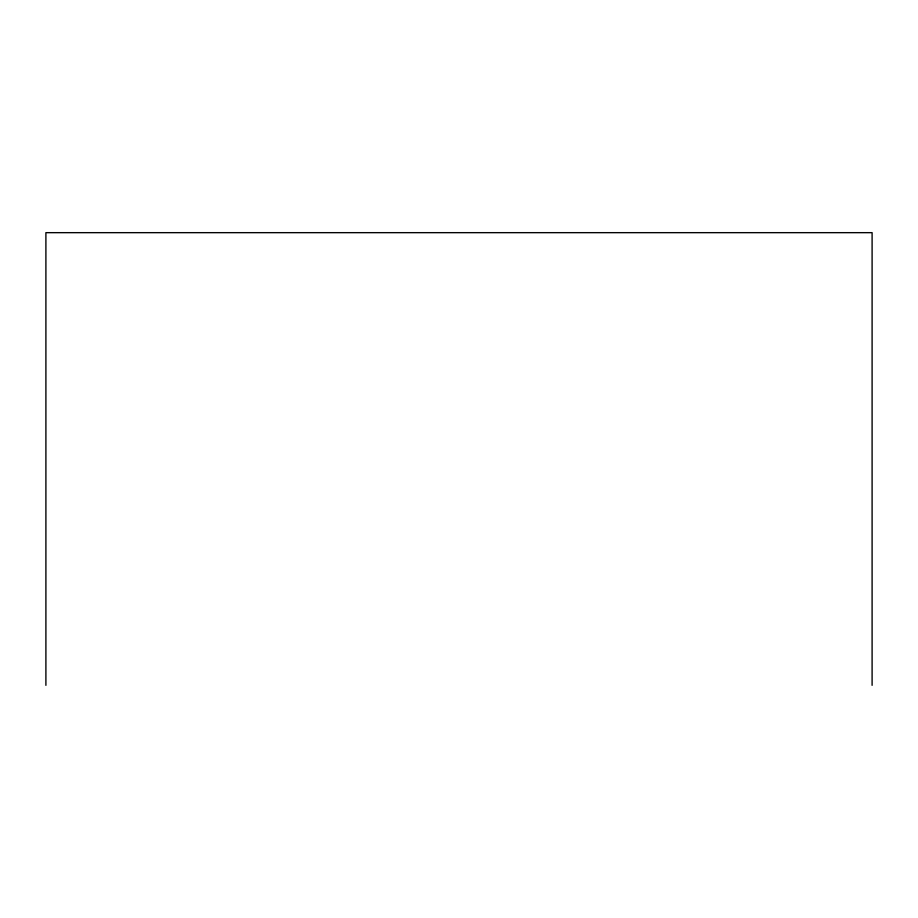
<?xml version="1.0" encoding="UTF-8"?>
<svg xmlns="http://www.w3.org/2000/svg" width="918" height="918" viewBox="0 0 918 918"><rect width="100%" height="100%" fill="white"/><g stroke="black" fill="none" stroke-linecap="round" stroke-linejoin="round"><path stroke-width="1.38" d="M872.1 685.333L872.1 232.667L45.9 232.667L45.9 685.333"/></g></svg>
